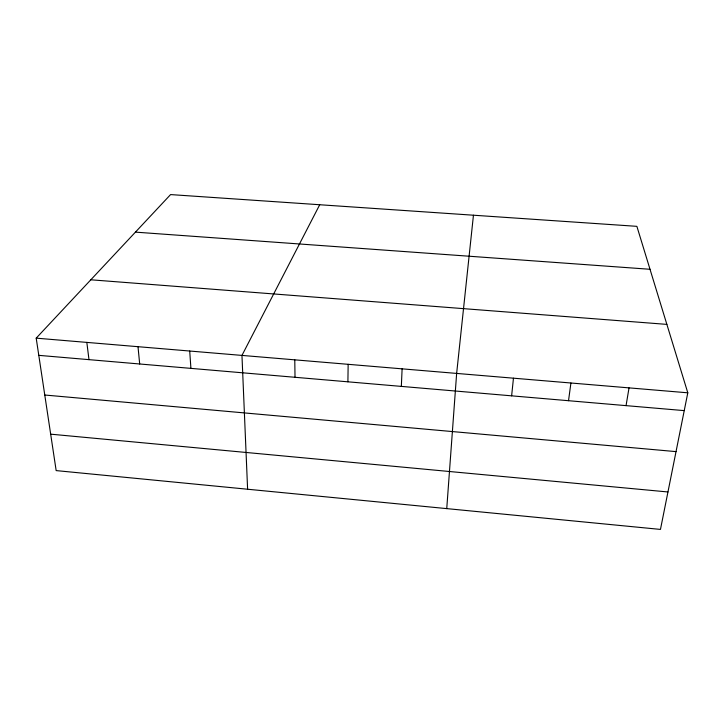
<?xml version="1.0" encoding="UTF-8"?>
<svg xmlns="http://www.w3.org/2000/svg" width="724" height="724" viewBox="0 0 724 724"><rect width="100%" height="100%" fill="white"/><g stroke="black" fill="none" stroke-linecap="round" stroke-linejoin="round"><path stroke-width="1.09" d="M347.9 381.82L348.154 364.317M401.34 386.39L402.11 368.842M446.744 508.619L456.645 373.421L473.451 215.209M511.624 395.838L513.461 378.19M568.521 400.707L570.919 383.005M626.052 405.63L629.029 387.883M687.8 392.806L660.46 529.416L56.164 470.6L36.2 338.153L170.583 194.584L636.876 226.34L687.8 392.806L36.2 338.153M319.718 204.738L241.961 355.412L247.608 489.234M135.433 232.132L650.007 269.283M90.826 279.79L666.867 324.388M38.788 355.348L684.234 410.617M44.77 395.014L676.026 451.622M50.68 434.165L667.953 491.967M86.835 342.398L88.98 359.647M138.003 346.696L139.687 363.991M189.706 351.031L190.919 368.371M294.777 359.846L295.021 377.285"/></g></svg>
